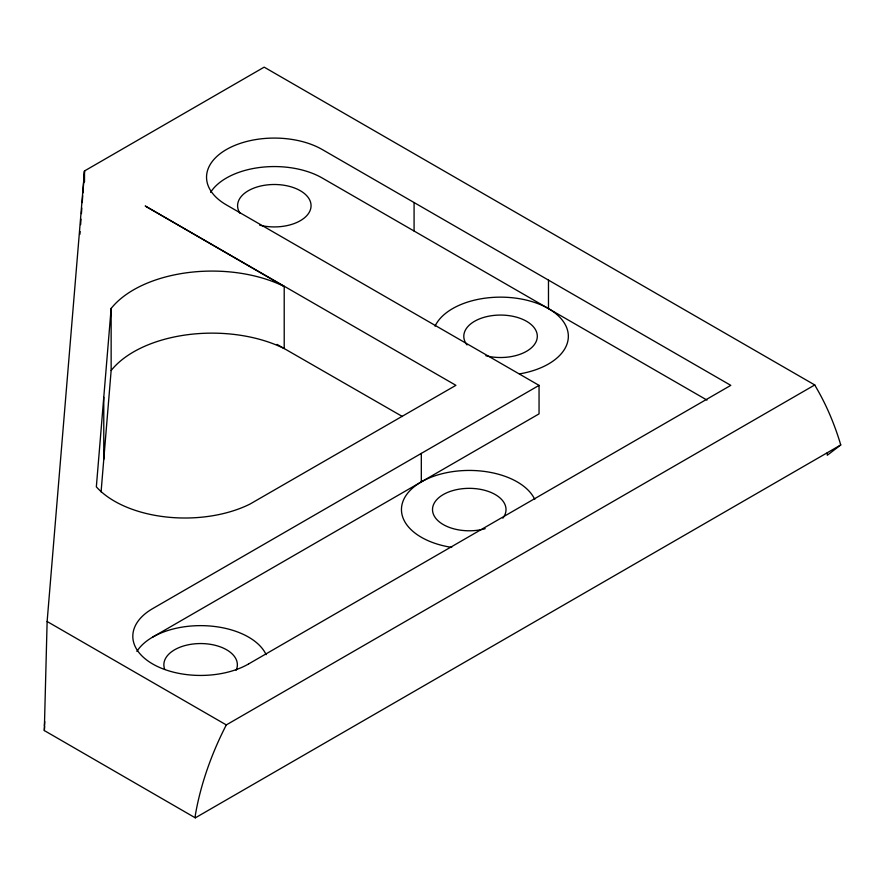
<?xml version="1.0" encoding="UTF-8"?>
<svg xmlns="http://www.w3.org/2000/svg" width="885" height="885" viewBox="0 0 885 885"><rect width="100%" height="100%" fill="white"/><g stroke="black" fill="none" stroke-linecap="round" stroke-linejoin="round"><path stroke-width="1.33" d="M84.506 181.856L84.506 170.949L264.173 67.149L814.753 384.953L817.386 389.621A517.26 298.621 -60 0 1 839.688 441.427L840.75 444.956L827.276 455.277L827.276 452.733M840.75 444.956L195.308 817.851L44.316 730.556L47.126 621.502L84.506 170.949L82.913 192.974M44.427 725.8L44.726 721.673M79.927 234.282L80.126 231.527M80.623 224.646L81.022 219.137M81.42 213.628L81.818 208.119M82.216 202.61L82.714 195.729M44.316 730.556L44.659 726.419M284.218 286.497A110.979 64.085 0 0 0 111.145 308.445L96.343 486.85A99.717 57.569 0 0 0 249.979 504.085L455.908 385.329L145.217 205.995L284.207 286.497L284.218 348.557L402.354 416.481M101.078 491.905L111.145 370.505L111.145 308.445M248.563 663.971L730.8 385.362L322.251 149.532A67.802 39.15 0 0 0 226.372 149.554A67.802 39.15 0 0 0 226.405 204.911L539.053 385.384L152.662 608.614A67.802 39.15 0 0 0 152.685 663.982A67.802 39.15 0 0 0 248.563 663.971M152.662 637.1L539.053 413.87L539.053 385.384M195.308 817.851L195.308 815.295A205.254 118.468 -60 0 1 226.306 724.915L814.753 384.953M706.971 400.086L322.251 178.018A67.802 39.15 0 0 0 210.608 192.344M47.126 621.502L226.306 724.915M277.082 344.42L284.218 348.557A110.979 64.085 0 0 0 111.145 370.505M548.479 280.114L548.479 308.611M421.315 453.408L421.315 481.894A67.802 39.15 0 0 0 451.726 547.395M414.08 202.543L414.08 231.029M103.777 397.276L103.777 459.326M485.223 528.688A36.761 21.229 0 0 1 432.975 512.946A36.761 21.229 0 0 1 474.006 488.52A36.761 21.229 0 0 1 502.846 518.201M435.044 326.178A67.802 39.15 0 0 1 547.992 308.334A67.802 39.15 0 0 1 519.418 373.901M466.981 344.94A36.761 21.229 0 0 1 495.334 315.281A36.761 21.229 0 0 1 536.974 339.143A36.761 21.229 0 0 1 485.854 355.748M164.665 669.204A36.761 21.229 0 0 1 201.559 643.561A36.761 21.229 0 0 1 236.118 670.266M136.898 651.404A67.802 39.15 0 0 1 203.561 625.673A67.802 39.15 0 0 1 266.108 654.646M240.034 213.318A36.739 21.207 0 0 1 270.39 184.622A36.739 21.207 0 0 1 310.635 208.926A36.739 21.207 0 0 1 259.637 225.155M421.326 481.905A67.802 39.15 0 0 1 534.761 499.439"/></g></svg>
